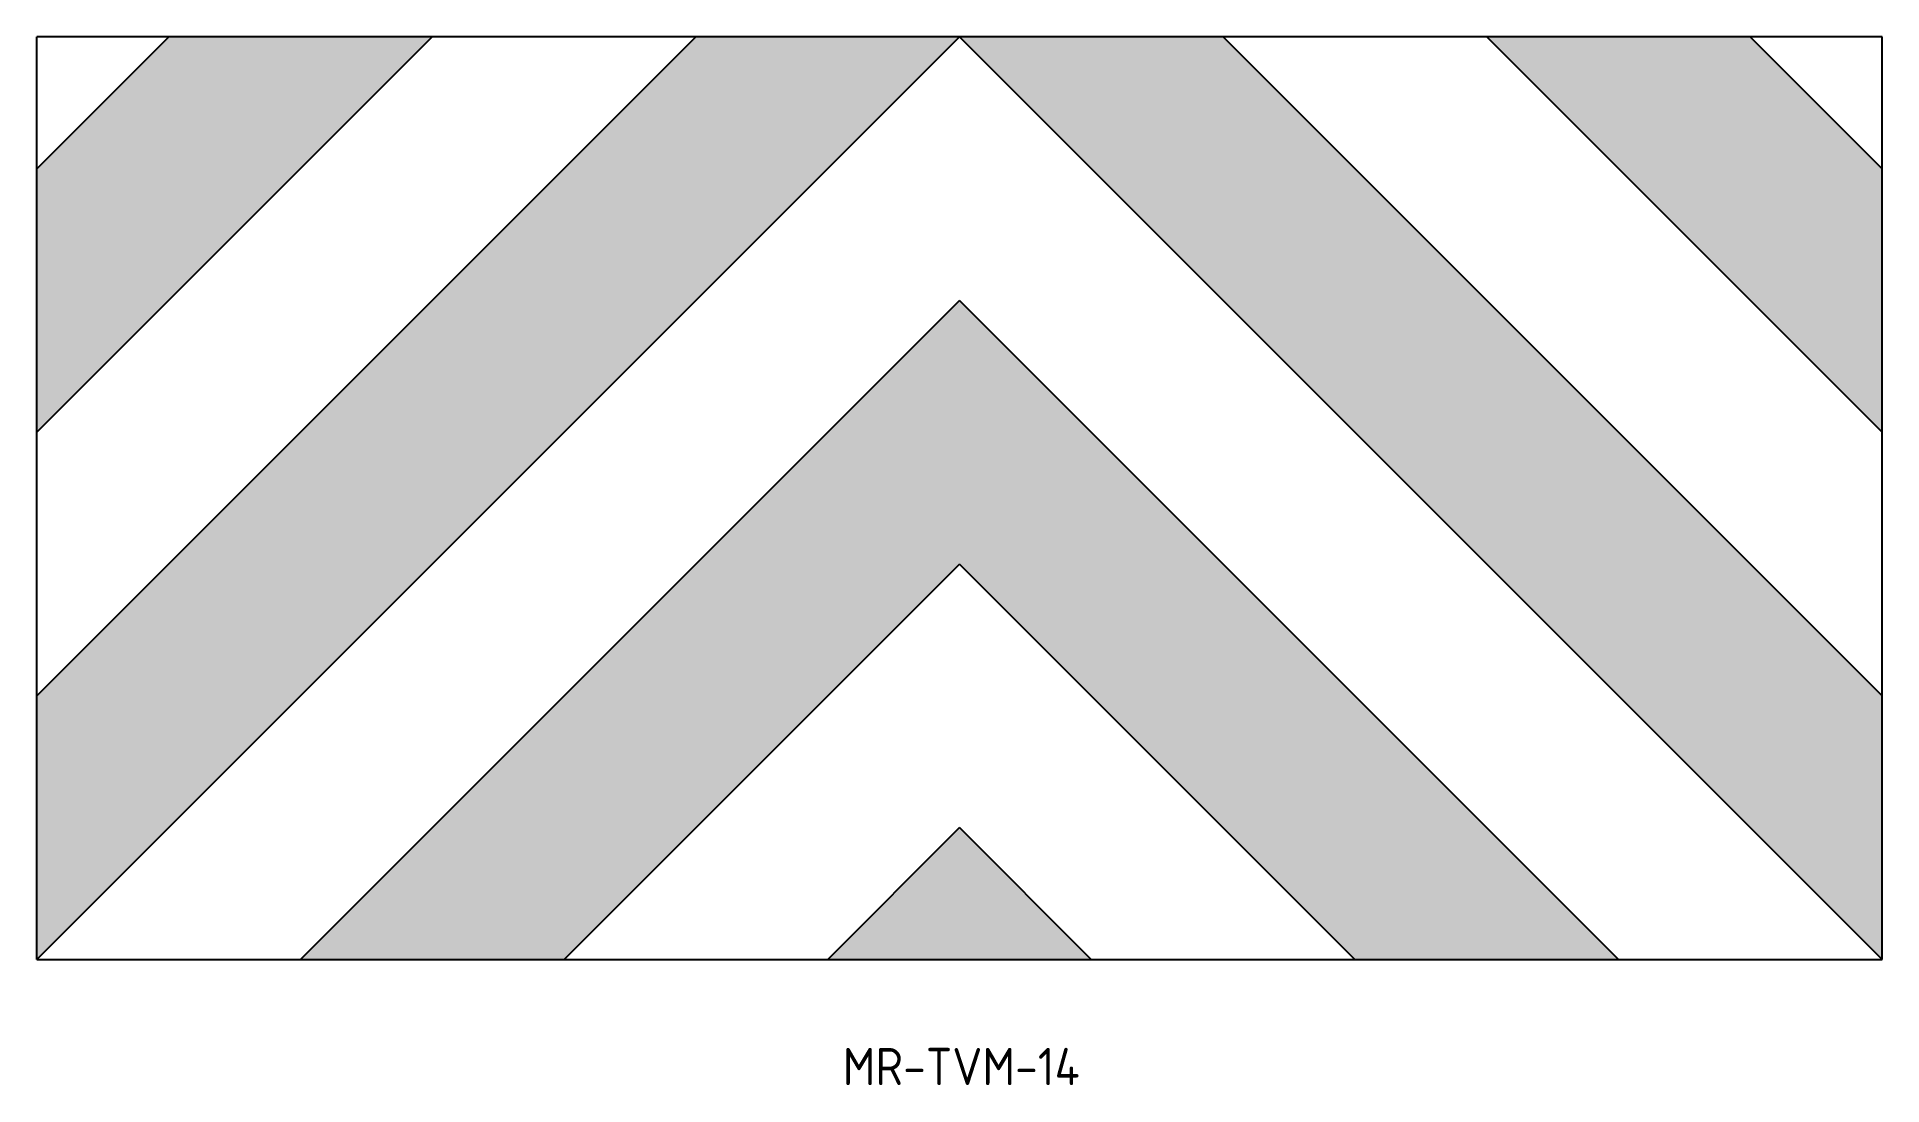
# Model space of a CAD drawing. Extents: x 92 to 241, y 110 to 195.
import ezdxf

# ---------------------------------------------------------------- set-up
doc = ezdxf.new("R2010")
doc.units = 0
doc.header["$LTSCALE"] = 12
doc.header["$MEASUREMENT"] = 0
doc.layers.add('L25', color=1, linetype='CONTINUOUS')
doc.layers.add('T25', color=1, linetype='CONTINUOUS')
doc.styles.add('ISO', font='iso')

msp = doc.modelspace()

# ---------------------------------------------------------------- hatches: boundary and pattern name
at = {"layer": 'L25'}
for points in [[(92.34, 163.02), (124.16, 194.84), (102.95, 194.84), (92.34, 184.23)], [(166.59, 194.84), (145.37, 194.84), (92.34, 141.81), (92.34, 120.59)], [(240.83, 120.59), (240.83, 141.81), (187.8, 194.84), (166.59, 194.84)], [(230.22, 194.84), (209.01, 194.84), (240.83, 163.02), (240.83, 184.23)], [(113.55, 120.59), (134.77, 120.59), (166.59, 152.41), (166.59, 173.63)], [(198.41, 120.59), (219.62, 120.59), (166.59, 173.63), (166.59, 152.41)]]:
    msp.add_hatch(color=256, dxfattribs=at).paths.add_polyline_path(points)
h = msp.add_hatch(color=256, dxfattribs=at)
h.paths.add_polyline_path([(166.59, 120.59), (166.59, 131.2), (155.98, 120.59)])
h.paths.add_polyline_path([(177.19, 120.59), (166.59, 131.2), (166.59, 120.59)])

# ---------------------------------------------------------------- linework, layer by layer
for p, q in [((92.34, 184.23), (102.95, 194.84)), ((92.34, 163.02), (124.16, 194.84)), ((92.34, 141.81), (145.37, 194.84)), ((240.83, 194.84), (92.34, 194.84)), ((92.34, 120.59), (92.34, 194.84)), ((92.34, 120.59), (166.59, 194.84)), ((240.83, 120.59), (166.59, 194.84)), ((240.83, 141.81), (187.8, 194.84)), ((240.83, 163.02), (209.01, 194.84)), ((240.83, 184.23), (230.22, 194.84)), ((240.83, 120.59), (240.83, 194.84)), ((113.55, 120.59), (166.59, 173.63)), ((219.62, 120.59), (166.59, 173.63)), ((134.77, 120.59), (166.59, 152.41)), ((198.41, 120.59), (166.59, 152.41)), ((155.98, 120.59), (166.59, 131.2)), ((177.19, 120.59), (166.59, 131.2)), ((92.34, 120.59), (240.83, 120.59))]:
    msp.add_line(p, q, dxfattribs=at)

# ---------------------------------------------------------------- texts
at = {"layer": 'T25', "color": 3, "style": 'ISO'}
msp.add_text('MR-TVM-14', height=3, dxfattribs=at).set_placement((157.19, 110.47))

doc.saveas('drawing.dxf')
